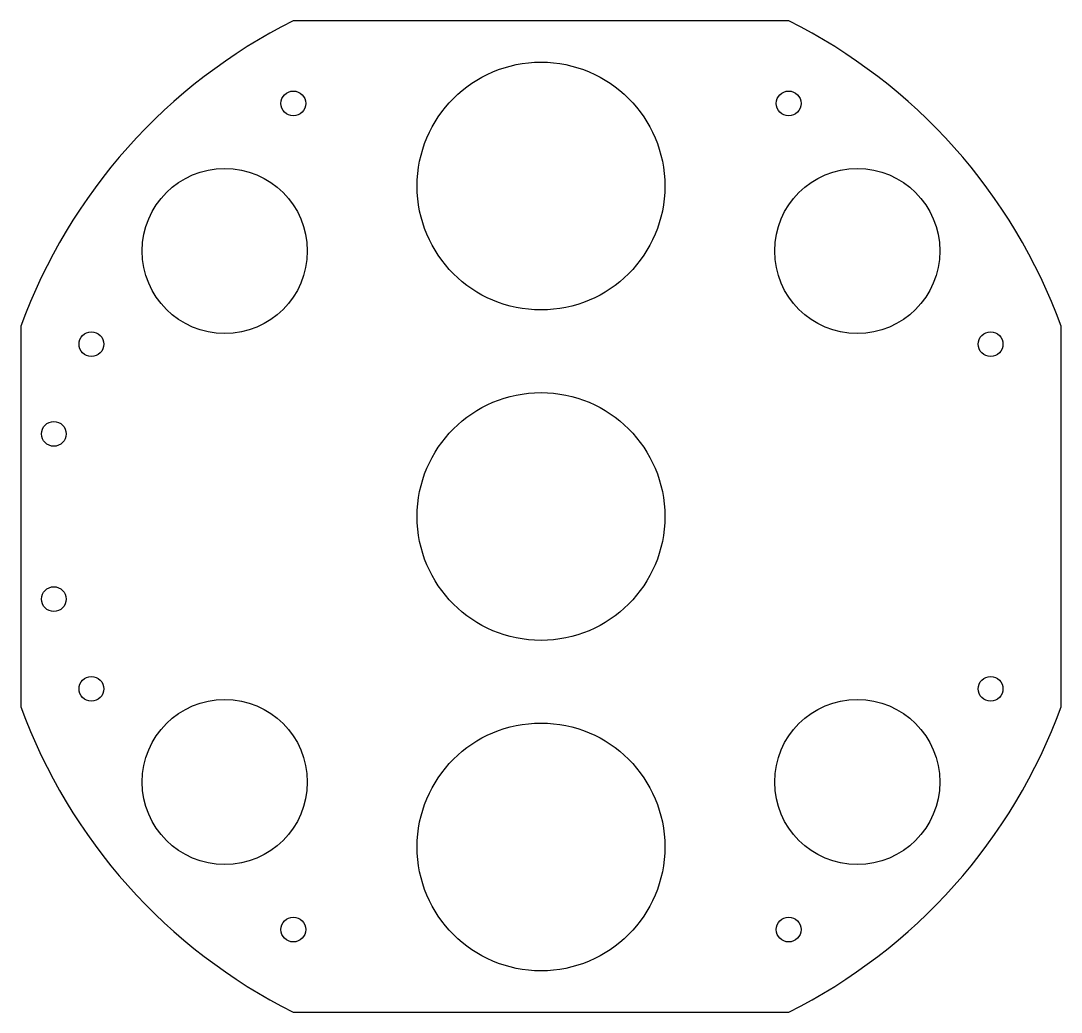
# Model space of a CAD drawing. Header units: millimetres. Extents: x -93 to 33, y 0 to 120.
import ezdxf

# ---------------------------------------------------------------- set-up
doc = ezdxf.new("R2010")
doc.units = ezdxf.units.MM

msp = doc.modelspace()

# ---------------------------------------------------------------- linework, layer by layer
msp.add_lwpolyline([(0, 120), (-60, 120, 0.191411), (-93, 83.04), (-93, 36.96, 0.191411), (-60, 0), (0, 0, 0.191411), (33, 36.96), (33, 83.04, 0.191411)], format="xyb", close=True)
for centre, radius in [((-30, 100), 15), ((-60, 110), 1.5), ((0, 110), 1.5), ((-68.3, 92.14), 10), ((8.3, 92.14), 10), ((-84.45, 80.86), 1.5), ((24.45, 80.86), 1.5), ((-30, 60), 15), ((-89, 70), 1.5), ((-89, 50), 1.5), ((-84.45, 39.14), 1.5), ((24.45, 39.14), 1.5), ((-68.3, 27.86), 10), ((8.3, 27.86), 10), ((-30, 20), 15), ((-60, 10), 1.5), ((0, 10), 1.5)]:
    msp.add_circle(centre, radius)

doc.saveas('drawing.dxf')
